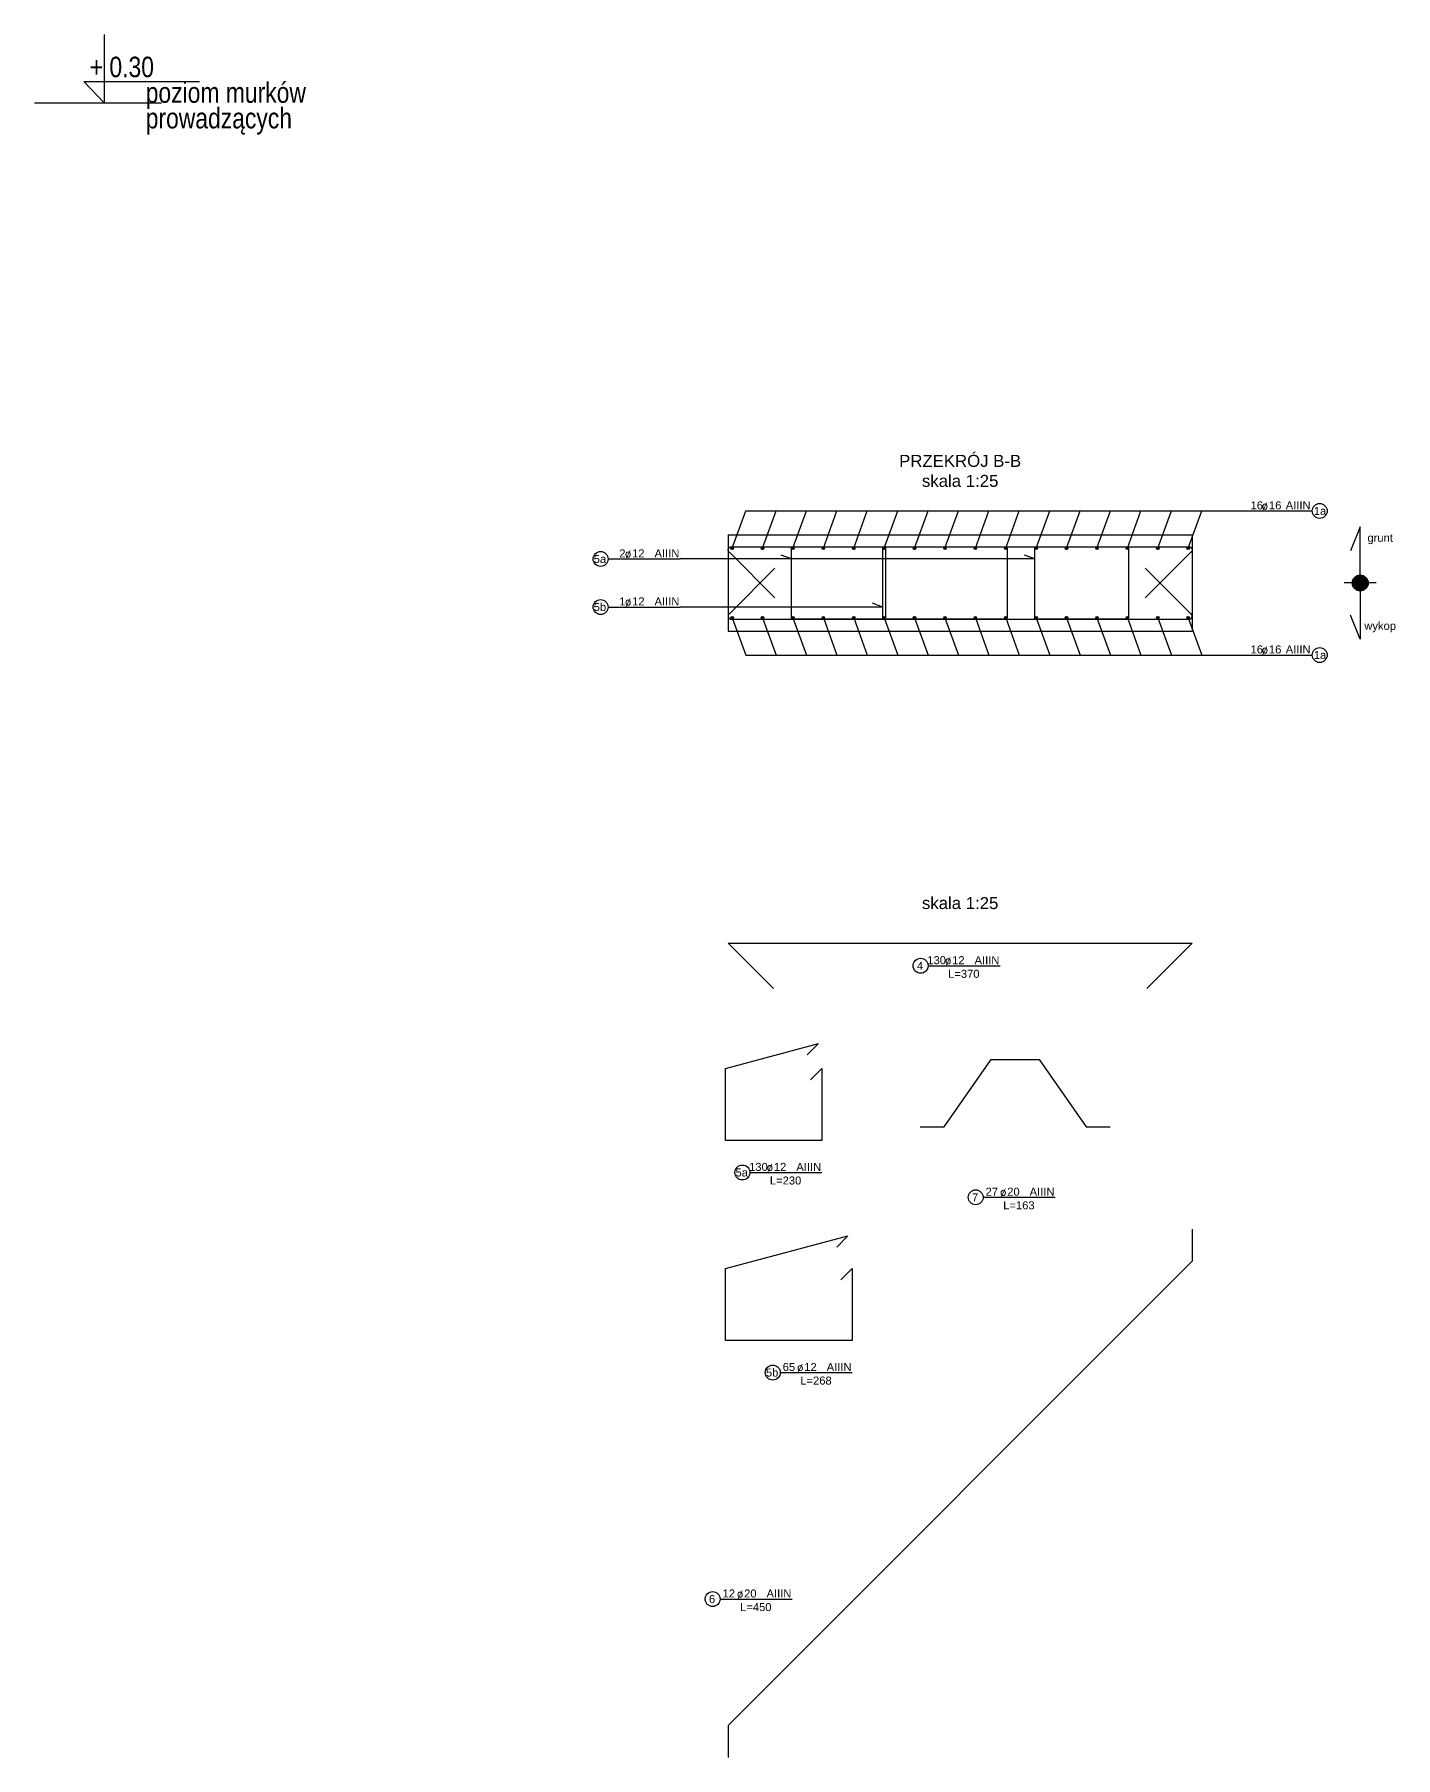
# Model space of a CAD drawing. Extents: x -5264 to 5377, y -10043 to -2374.
# Drawn here: x 4526 to 5377, y -3569 to -2492 of the extents above; entities that cross this region are included whole.
import ezdxf
from ezdxf.enums import TextEntityAlignment as Align

# ---------------------------------------------------------------- set-up
doc = ezdxf.new("R2010")
doc.units = 0
doc.header["$MEASUREMENT"] = 0
for name, color, linetype in [('__SOL-KOTY_WYSOKOSCIOWE', 4, 'CONTINUOUS'), ('__SOL-OPISY', 4, 'CONTINUOUS'), ('__SOL-WIDOK', 4, 'CONTINUOUS'), ('__SOL-ZBROJENIE', 3, 'CONTINUOUS')]:
    doc.layers.add(name, color=color, linetype=linetype)
doc.styles.add('ARIAL', font='arial.ttf', dxfattribs={"height": 2.5})
doc.styles.add('SIMPLEX', font='SIMPLEX.SHX', dxfattribs={"width": 0.8})
doc.styles.get("Standard").update_dxf_attribs({"font": 'arial.ttf'})

# ---------------------------------------------------------------- blocks, each defined once
blk = doc.blocks.new('KOTA')
at = {"layer": '__SOL-KOTY_WYSOKOSCIOWE'}
for p, q in [((0, 33.35), (0, 0)), ((0, 0), (-9.85, 10.39)), ((-9.85, 10.39), (46.51, 10.39)), ((-34, 0), (28, 0))]:
    blk.add_line(p, q, dxfattribs=at)
at = {"layer": '__SOL-KOTY_WYSOKOSCIOWE', "style": 'ARIAL', "width": 0.8}
blk.add_attdef('RZEDNA', (500.47, 15.86), '', height=10.4, dxfattribs=at)
blk = doc.blocks.new('OPIS_PRAWY')
at = {"layer": '__SOL-OPISY'}
blk.add_line((0, 0), (90, 0), dxfattribs=at)
blk.add_circle((99.4, 0), 9.36, dxfattribs=at)
at = {"layer": '__SOL-OPISY', "style": 'SIMPLEX', "width": 0.9}
blk.add_text(' %%c ', height=10, dxfattribs=at).set_placement((20.9, 0.5))
at = {"layer": '__SOL-OPISY', "style": 'ARIAL', "width": 0.8}
blk.add_attdef('ILOSC', text='', height=10, dxfattribs=at).set_placement((27.1, 0.1), align=Align.RIGHT)
for tag, p in [('SREDNICA', (35.4, 0.1)), ('STAL', (58.4, 0.5))]:
    blk.add_attdef(tag, p, '', height=10, dxfattribs=at)
for tag, p in [('NUMER', (99.4, 0)), ('DLUGOSC', (52.8, -6.1))]:
    blk.add_attdef(tag, text='', height=10, dxfattribs=at).set_placement(p, align=Align.MIDDLE)
blk = doc.blocks.new('OPIS_LEWY')
at = {"layer": '__SOL-OPISY'}
blk.add_line((-90, 0), (0, 0), dxfattribs=at)
blk.add_circle((-99.4, 0), 9.36, dxfattribs=at)
at = {"layer": '__SOL-OPISY', "style": 'SIMPLEX', "width": 0.9}
blk.add_text(' %%c ', height=10, dxfattribs=at).set_placement((-75, 0.5))
at = {"layer": '__SOL-OPISY', "style": 'ARIAL', "width": 0.8}
for tag, p in [('NUMER', (-99.4, 0)), ('DLUGOSC', (-58.9, -6.6))]:
    blk.add_attdef(tag, text='', height=10, dxfattribs=at).set_placement(p, align=Align.MIDDLE)
blk.add_attdef('ILOSC', text='', height=10, dxfattribs=at).set_placement((-74, 0.1), align=Align.RIGHT)
for tag, p in [('SREDNICA', (-65.8, 0.1)), ('STAL', (-42.7, 0.3))]:
    blk.add_attdef(tag, p, '', height=10, dxfattribs=at)

msp = doc.modelspace()

# ---------------------------------------------------------------- hatches: boundary and pattern name
at = {"layer": '__SOL-OPISY'}
msp.add_hatch(color=256, dxfattribs=at).paths.add_polyline_path([(5360, -2835, 1), (5350, -2835, 1)])
at = {"layer": '__SOL-ZBROJENIE'}
for points in [[(4963.3, -2813.3, 1), (4961.7, -2813.3, 1)], [(4982.3, -2813.3, 1), (4980.7, -2813.3, 1)], [(5001.3, -2813.3, 1), (4999.7, -2813.3, 1)], [(5020.3, -2813.3, 1), (5018.7, -2813.3, 1)], [(5039.3, -2813.3, 1), (5037.7, -2813.3, 1)], [(5058.3, -2813.3, 1), (5056.7, -2813.3, 1)], [(5077.3, -2813.3, 1), (5075.7, -2813.3, 1)], [(5096.3, -2813.3, 1), (5094.7, -2813.3, 1)], [(5115.3, -2813.3, 1), (5113.7, -2813.3, 1)], [(5134.3, -2813.3, 1), (5132.7, -2813.3, 1)], [(5153.3, -2813.3, 1), (5151.7, -2813.3, 1)], [(5172.3, -2813.3, 1), (5170.7, -2813.3, 1)], [(5191.3, -2813.3, 1), (5189.7, -2813.3, 1)], [(5210.3, -2813.3, 1), (5208.7, -2813.3, 1)], [(5229.3, -2813.3, 1), (5227.7, -2813.3, 1)], [(5248.3, -2813.3, 1), (5246.7, -2813.3, 1)], [(4963.3, -2856.7, 1), (4961.7, -2856.7, 1)], [(4982.3, -2856.7, 1), (4980.7, -2856.7, 1)], [(5001.3, -2856.7, 1), (4999.7, -2856.7, 1)], [(5020.3, -2856.7, 1), (5018.7, -2856.7, 1)], [(5039.3, -2856.7, 1), (5037.7, -2856.7, 1)], [(5058.3, -2856.7, 1), (5056.7, -2856.7, 1)], [(5077.3, -2856.7, 1), (5075.7, -2856.7, 1)], [(5096.3, -2856.7, 1), (5094.7, -2856.7, 1)], [(5115.3, -2856.7, 1), (5113.7, -2856.7, 1)], [(5134.3, -2856.7, 1), (5132.7, -2856.7, 1)], [(5153.3, -2856.7, 1), (5151.7, -2856.7, 1)], [(5172.3, -2856.7, 1), (5170.7, -2856.7, 1)], [(5191.3, -2856.7, 1), (5189.7, -2856.7, 1)], [(5210.3, -2856.7, 1), (5208.7, -2856.7, 1)], [(5229.3, -2856.7, 1), (5227.7, -2856.7, 1)], [(5248.3, -2856.7, 1), (5246.7, -2856.7, 1)]]:
    msp.add_hatch(color=256, dxfattribs=at).paths.add_polyline_path(points)

# ---------------------------------------------------------------- linework, layer by layer
at = {"layer": '__SOL-OPISY'}
for p, q in [((4962.5, -2813.3), (4970.98, -2790)), ((4970.98, -2790), (5280, -2790)), ((4981.5, -2813.3), (4989.98, -2790)), ((5000.5, -2813.3), (5008.98, -2790)), ((5019.5, -2813.3), (5027.98, -2790)), ((5038.5, -2813.3), (5046.98, -2790)), ((5057.5, -2813.3), (5065.98, -2790)), ((5076.5, -2813.3), (5084.98, -2790)), ((5095.5, -2813.3), (5103.98, -2790)), ((5114.5, -2813.3), (5122.98, -2790)), ((5133.5, -2813.3), (5141.98, -2790)), ((5152.5, -2813.3), (5160.98, -2790)), ((5171.5, -2813.3), (5179.98, -2790)), ((5190.5, -2813.3), (5198.98, -2790)), ((5209.5, -2813.3), (5217.98, -2790)), ((5228.5, -2813.3), (5236.98, -2790)), ((5247.5, -2813.3), (5255.98, -2790)), ((5355, -2800), (5349, -2815)), ((5355, -2835), (5355, -2800)), ((5151.7, -2820), (4930, -2820)), ((4999.7, -2820), (4993.12, -2817.61)), ((5151.7, -2820), (5145.12, -2817.61)), ((5365, -2835), (5345, -2835)), ((5355, -2835), (5355, -2870)), ((5056.7, -2850), (4930, -2850)), ((5056.7, -2850), (5050.12, -2847.61)), ((4962.5, -2856.7), (4970.98, -2880)), ((4981.5, -2856.7), (4989.98, -2880)), ((5000.5, -2856.7), (5008.98, -2880)), ((5019.5, -2856.7), (5027.98, -2880)), ((5038.5, -2856.7), (5046.98, -2880)), ((5057.5, -2856.7), (5065.98, -2880)), ((5076.5, -2856.7), (5084.98, -2880)), ((5095.5, -2856.7), (5103.98, -2880)), ((5114.5, -2856.7), (5122.98, -2880)), ((5133.5, -2856.7), (5141.98, -2880)), ((5152.5, -2856.7), (5160.98, -2880)), ((5171.5, -2856.7), (5179.98, -2880)), ((5190.5, -2856.7), (5198.98, -2880)), ((5209.5, -2856.7), (5217.98, -2880)), ((5228.5, -2856.7), (5236.98, -2880)), ((5247.5, -2856.7), (5255.98, -2880)), ((5355, -2870), (5349, -2855)), ((4970.98, -2880), (5280, -2880))]:
    msp.add_line(p, q, dxfattribs=at)
msp.add_circle((5355, -2835), 5, dxfattribs=at)
at = {"layer": '__SOL-WIDOK'}
for p, q in [((4960, -2805), (4960, -2865)), ((4960, -2805), (5250, -2805)), ((5250, -2805), (5250, -2865)), ((4960, -2865), (5250, -2865))]:
    msp.add_line(p, q, dxfattribs=at)
at = {"layer": '__SOL-ZBROJENIE'}
for points in [[(4989.28, -2844.28), (4961, -2816, -0.7), (4961.5, -2812.5), (5248.5, -2812.5, -0.7), (5249, -2816), (5220.72, -2844.28)], [(4989.28, -2844.28), (4961, -2816, -0.7), (4961.5, -2812.5), (5248.5, -2812.5, -0.7), (5249, -2816), (5220.72, -2844.28)], [(4989.28, -2825.72), (4961, -2854, 0.7), (4961.5, -2857.5), (5248.5, -2857.5, 0.7), (5249, -2854), (5220.72, -2825.72)], [(4989.28, -2825.72), (4961, -2854, 0.7), (4961.5, -2857.5), (5248.5, -2857.5, 0.7), (5249, -2854), (5220.72, -2825.72)]]:
    msp.add_lwpolyline(points, format="xyb", dxfattribs=at)
for points in [[(5000.2, -2812.5), (5057.8, -2812.5, -0.414214), (5058.3, -2813), (5058.3, -2857, -0.414214), (5057.8, -2857.5), (5000.2, -2857.5, -0.414214), (4999.7, -2857), (4999.7, -2813, -0.414214)], [(5057.2, -2812.5), (5133.8, -2812.5, -0.414214), (5134.3, -2813), (5134.3, -2857, -0.414214), (5133.8, -2857.5), (5057.2, -2857.5, -0.414214), (5056.7, -2857), (5056.7, -2813, -0.414214)], [(5152.2, -2812.5), (5209.8, -2812.5, -0.414214), (5210.3, -2813), (5210.3, -2857, -0.414214), (5209.8, -2857.5), (5152.2, -2857.5, -0.414214), (5151.7, -2857), (5151.7, -2813, -0.414214)]]:
    msp.add_lwpolyline(points, format="xyb", close=True, dxfattribs=at)
for points in [[(4988.28, -3088.28), (4960, -3060), (5250, -3060), (5221.72, -3088.28)], [(5011.53, -3145.36), (5018.6, -3138.28), (5018.6, -3183.28), (4958.4, -3183.28), (4958.4, -3138.28), (5016.55, -3122.7), (5009.48, -3129.77)], [(5080, -3174.78), (5095, -3174.78), (5124.41, -3132.78), (5154.41, -3132.78), (5183.82, -3174.78), (5198.82, -3174.78)], [(5250, -3238.78), (5250, -3258.78), (4960, -3548.78), (4960, -3568.78)], [(5030.53, -3270.36), (5037.6, -3263.28), (5037.6, -3308.28), (4958.4, -3308.28), (4958.4, -3263.28), (5034.9, -3242.79), (5027.83, -3249.86)]]:
    msp.add_lwpolyline(points, dxfattribs=at)
for centre in [(4962.5, -2813.3), (4981.5, -2813.3), (5000.5, -2813.3), (5019.5, -2813.3), (5038.5, -2813.3), (5057.5, -2813.3), (5076.5, -2813.3), (5095.5, -2813.3), (5114.5, -2813.3), (5133.5, -2813.3), (5152.5, -2813.3), (5171.5, -2813.3), (5190.5, -2813.3), (5209.5, -2813.3), (5228.5, -2813.3), (5247.5, -2813.3), (4962.5, -2856.7), (4981.5, -2856.7), (5000.5, -2856.7), (5019.5, -2856.7), (5038.5, -2856.7), (5057.5, -2856.7), (5076.5, -2856.7), (5095.5, -2856.7), (5114.5, -2856.7), (5133.5, -2856.7), (5152.5, -2856.7), (5171.5, -2856.7), (5190.5, -2856.7), (5209.5, -2856.7), (5228.5, -2856.7), (5247.5, -2856.7)]:
    msp.add_circle(centre, 0.8, dxfattribs=at)

# ---------------------------------------------------------------- block references
at = {"layer": '__SOL-KOTY_WYSOKOSCIOWE'}
ref = msp.add_blockref('KOTA', (4570, -2535), dxfattribs=dict(at, xscale=1.28, yscale=1.28, zscale=1.28))
ref.add_attrib('RZEDNA', '+ 0.30', (4561, -2519), dxfattribs={"height": 12.8, "style": 'ARIAL', "width": 0.8})
ref.add_attrib('OPIS1', 'poziom murków', (4596, -2535), dxfattribs={"height": 12.8, "style": 'ARIAL', "width": 0.8})
ref.add_attrib('OPIS2', 'prowadzących', (4596, -2551), dxfattribs={"height": 12.8, "style": 'ARIAL', "width": 0.8})
at = {"layer": '__SOL-OPISY'}
ref = msp.add_blockref('OPIS_PRAWY', (5280, -2790), dxfattribs=dict(at, xscale=0.5, yscale=0.5, zscale=0.5))
ref.add_attrib('ILOSC', '16', (5286.5, -2789), dxfattribs={"height": 5, "style": 'ARIAL'})
ref.add_attrib('SREDNICA', '16', (5298, -2789), dxfattribs={"height": 5, "style": 'ARIAL'})
ref.add_attrib('STAL', 'AIIIN', (5308.5, -2789), dxfattribs={"height": 5, "style": 'ARIAL'})
ref.add_attrib('NUMER', '1a', (5326, -2792.5), dxfattribs={"height": 5, "style": 'ARIAL'})
ref = msp.add_blockref('OPIS_LEWY', (4930, -2820), dxfattribs=dict(at, xscale=0.5, yscale=0.5, zscale=0.5))
ref.add_attrib('ILOSC', '2', (4892, -2819), dxfattribs={"height": 5, "style": 'ARIAL'})
ref.add_attrib('SREDNICA', '12', (4900, -2819), dxfattribs={"height": 5, "style": 'ARIAL'})
ref.add_attrib('STAL', 'AIIIN', (4914, -2819), dxfattribs={"height": 5, "style": 'ARIAL'})
ref.add_attrib('NUMER', '5a', (4876, -2822.5), dxfattribs={"height": 5, "style": 'ARIAL'})
ref = msp.add_blockref('OPIS_LEWY', (4930, -2850), dxfattribs=dict(at, xscale=0.5, yscale=0.5, zscale=0.5))
ref.add_attrib('ILOSC', '1', (4892, -2849), dxfattribs={"height": 5, "style": 'ARIAL'})
ref.add_attrib('SREDNICA', '12', (4900, -2849), dxfattribs={"height": 5, "style": 'ARIAL'})
ref.add_attrib('STAL', 'AIIIN', (4914, -2849), dxfattribs={"height": 5, "style": 'ARIAL'})
ref.add_attrib('NUMER', '5b', (4876, -2852.5), dxfattribs={"height": 5, "style": 'ARIAL'})
ref = msp.add_blockref('OPIS_PRAWY', (5280, -2880), dxfattribs=dict(at, xscale=0.5, yscale=0.5, zscale=0.5))
ref.add_attrib('ILOSC', '16', (5286.5, -2879), dxfattribs={"height": 5, "style": 'ARIAL'})
ref.add_attrib('SREDNICA', '16', (5298, -2879), dxfattribs={"height": 5, "style": 'ARIAL'})
ref.add_attrib('STAL', 'AIIIN', (5308.5, -2879), dxfattribs={"height": 5, "style": 'ARIAL'})
ref.add_attrib('NUMER', '1a', (5326, -2882.5), dxfattribs={"height": 5, "style": 'ARIAL'})
ref = msp.add_blockref('OPIS_LEWY', (5130, -3074.14), dxfattribs=dict(at, xscale=0.5, yscale=0.5, zscale=0.5))
ref.add_attrib('ILOSC', '130', (5084.5, -3073.14), dxfattribs={"height": 5, "style": 'ARIAL'})
ref.add_attrib('SREDNICA', '12', (5100, -3073.14), dxfattribs={"height": 5, "style": 'ARIAL'})
ref.add_attrib('DLUGOSC', 'L=370', (5097.5, -3081.64), dxfattribs={"height": 5, "style": 'ARIAL'})
ref.add_attrib('STAL', 'AIIIN', (5114, -3073.14), dxfattribs={"height": 5, "style": 'ARIAL'})
ref.add_attrib('NUMER', '4', (5078, -3076.64), dxfattribs={"height": 5, "style": 'ARIAL'})
ref = msp.add_blockref('OPIS_LEWY', (5018.6, -3203.28), dxfattribs=dict(at, xscale=0.5, yscale=0.5, zscale=0.5))
ref.add_attrib('ILOSC', '130', (4973.1, -3202.28), dxfattribs={"height": 5, "style": 'ARIAL'})
ref.add_attrib('SREDNICA', '12', (4988.6, -3202.28), dxfattribs={"height": 5, "style": 'ARIAL'})
ref.add_attrib('DLUGOSC', 'L=230', (4986.1, -3210.78), dxfattribs={"height": 5, "style": 'ARIAL'})
ref.add_attrib('STAL', 'AIIIN', (5002.6, -3202.28), dxfattribs={"height": 5, "style": 'ARIAL'})
ref.add_attrib('NUMER', '5a', (4964.6, -3205.78), dxfattribs={"height": 5, "style": 'ARIAL'})
ref = msp.add_blockref('OPIS_LEWY', (5164.41, -3218.78), dxfattribs=dict(at, xscale=0.5, yscale=0.5, zscale=0.5))
ref.add_attrib('ILOSC', '27', (5120.91, -3217.78), dxfattribs={"height": 5, "style": 'ARIAL'})
ref.add_attrib('SREDNICA', '20', (5134.41, -3217.78), dxfattribs={"height": 5, "style": 'ARIAL'})
ref.add_attrib('DLUGOSC', 'L=163', (5131.91, -3226.28), dxfattribs={"height": 5, "style": 'ARIAL'})
ref.add_attrib('STAL', 'AIIIN', (5148.41, -3217.78), dxfattribs={"height": 5, "style": 'ARIAL'})
ref.add_attrib('NUMER', '7', (5112.41, -3221.28), dxfattribs={"height": 5, "style": 'ARIAL'})
ref = msp.add_blockref('OPIS_LEWY', (5037.6, -3328.28), dxfattribs=dict(at, xscale=0.5, yscale=0.5, zscale=0.5))
ref.add_attrib('ILOSC', '65', (4994.1, -3327.28), dxfattribs={"height": 5, "style": 'ARIAL'})
ref.add_attrib('SREDNICA', '12', (5007.6, -3327.28), dxfattribs={"height": 5, "style": 'ARIAL'})
ref.add_attrib('DLUGOSC', 'L=268', (5005.1, -3335.78), dxfattribs={"height": 5, "style": 'ARIAL'})
ref.add_attrib('STAL', 'AIIIN', (5021.6, -3327.28), dxfattribs={"height": 5, "style": 'ARIAL'})
ref.add_attrib('NUMER', '5b', (4983.6, -3330.78), dxfattribs={"height": 5, "style": 'ARIAL'})
ref = msp.add_blockref('OPIS_LEWY', (5000, -3469.78), dxfattribs=dict(at, xscale=0.5, yscale=0.5, zscale=0.5))
ref.add_attrib('ILOSC', '12', (4956.5, -3468.78), dxfattribs={"height": 5, "style": 'ARIAL'})
ref.add_attrib('SREDNICA', '20', (4970, -3468.78), dxfattribs={"height": 5, "style": 'ARIAL'})
ref.add_attrib('DLUGOSC', 'L=450', (4967.5, -3477.28), dxfattribs={"height": 5, "style": 'ARIAL'})
ref.add_attrib('STAL', 'AIIIN', (4984, -3468.78), dxfattribs={"height": 5, "style": 'ARIAL'})
ref.add_attrib('NUMER', '6', (4948, -3472.28), dxfattribs={"height": 5, "style": 'ARIAL'})

# ---------------------------------------------------------------- texts
at = {"layer": '__SOL-OPISY', "width": 2500, "attachment_point": 5}
for s, insert, char_height in [('PRZEKRÓJ B-B\\Pskala 1:25\\P', (5105, -2765), 7.5), ('grunt\\P', (5367.5, -2807.5), 5), ('wykop\\P', (5367.5, -2862.5), 5), ('skala 1:25\\P', (5105, -3035), 7.5)]:
    msp.add_mtext(s, dxfattribs=dict(at, insert=insert, char_height=char_height))

doc.saveas('drawing.dxf')
